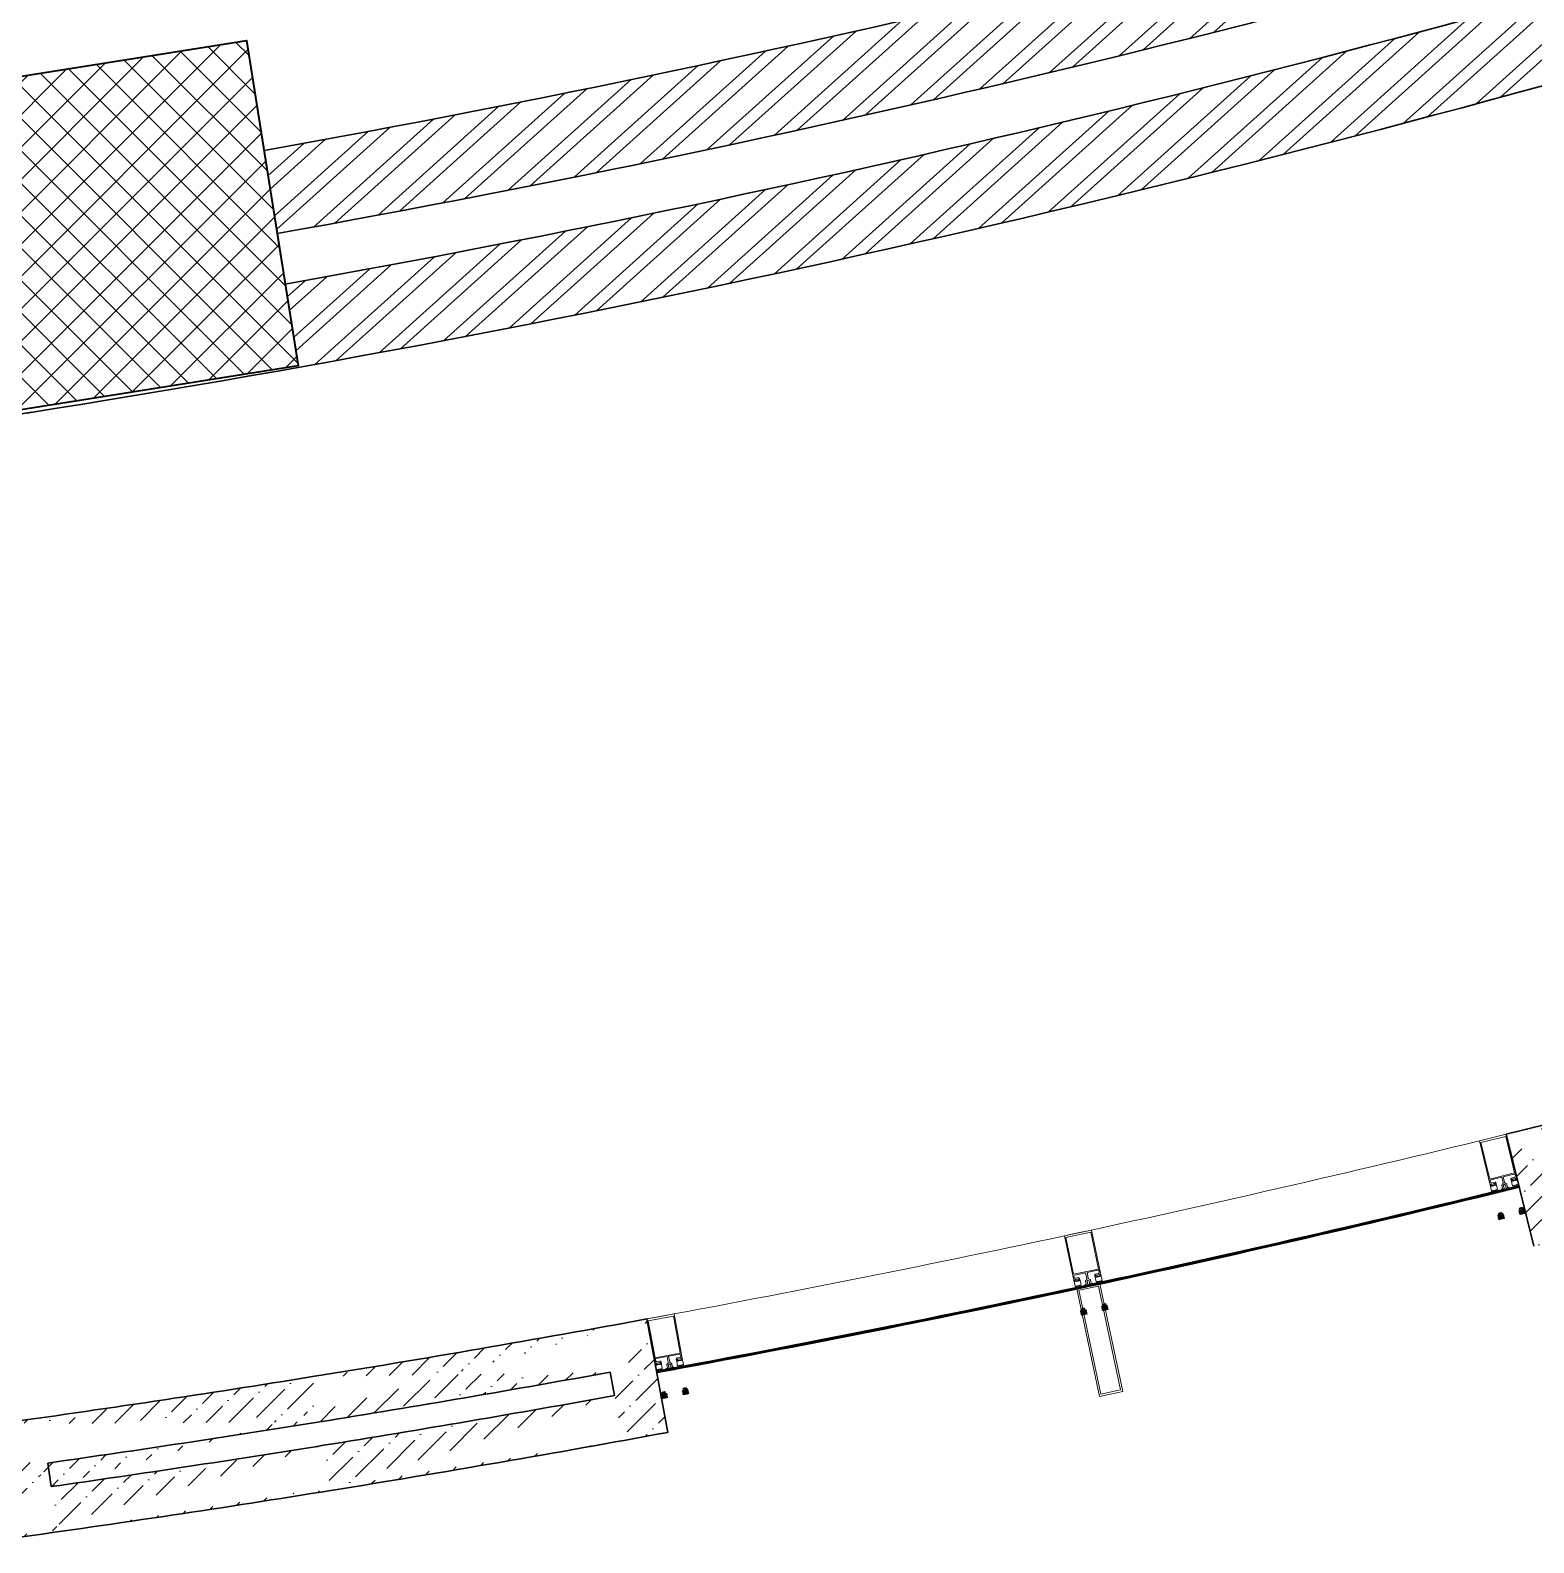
# Model space of a CAD drawing. Header units: millimetres. Extents: x 8275 to 147087, y -297470 to -191881.
# Drawn here: x 118383 to 122490, y -219829 to -215696 of the extents above; entities that cross this region are included whole.
import ezdxf

# ---------------------------------------------------------------- set-up
doc = ezdxf.new("R2010")
doc.units = ezdxf.units.MM
doc.header["$LTSCALE"] = 250
doc.header["$MEASUREMENT"] = 0
for name, color, linetype, lineweight in [('col', 6, 'Continuous', 40), ('hatch', 9, 'Continuous', 0), ('text', 7, 'Continuous', 9), ('wall', 1, 'Continuous', 30), ('win', 4, 'Continuous', 20)]:
    doc.layers.add(name, color=color, linetype=linetype, lineweight=lineweight)
pattern_1 = [(42.00000000000001, (335817.1038640153, -378922.1444288387), (-62.73099434614291, 69.66982738850575), []), (42.00000000000001, (335861.2374711861, -378924.4573731823), (-62.73099434614291, 69.66982738850575), [])]
pattern_2 = [(45, (-2190690.936406204, -138326.6644931042), (23.20194125768359, 85.07378461150648), [109.375, -21.875, 0, -21.875])]

# ---------------------------------------------------------------- blocks, each defined once
blk = doc.blocks.new('A$C157F7572')
at = {"layer": 'hatch'}
h = blk.add_hatch(dxfattribs=at)
h.set_pattern_fill('ANSI37', color=256, scale=500)
h.set_pattern_definition([(45, (0, 0), (-44.19417382415921, 44.19417382415922), []), (135, (0, 0), (-44.19417382415922, -44.19417382415921), [])])
h.paths.add_polyline_path([(-21054.43773075566, 9181.267764691147), (-19572.94509112881, 9416.171061241766), (-19432.00311319949, 8527.275477465242), (-20913.4957528254, 8292.372180914856)])
at = {"layer": 'col', "elevation": -13638.87950651907}
blk.add_lwpolyline([(-21054.43773075566, 9181.267764691147), (-19572.94509112881, 9416.171061241534), (-19432.00311319949, 8527.27547746501), (-20913.4957528254, 8292.372180914856)], close=True, dxfattribs=at)

msp = doc.modelspace()

# ---------------------------------------------------------------- hatches: boundary and pattern name
at = {"layer": 'hatch', "linetype": 'ByBlock', "ltscale": 100}
h = msp.add_hatch(dxfattribs=at)
h.set_pattern_fill('ANSI32', color=256, scale=250, angle=357)
h.set_pattern_definition(pattern_1)
h.paths.add_polyline_path([(127699.6269498407, -213602.4563786733), (127699.6198373062, -213350.619836397, -0.06107793630344092), (119020.8633689054, -216024.827707235), (119056.8887847736, -216252.0334946057, 0.06042041064487439)])
h = msp.add_hatch(dxfattribs=at)
h.set_pattern_fill('ANSI32', color=256, scale=250, angle=357)
h.set_pattern_definition(pattern_1)
h.paths.add_polyline_path([(127813.7101255372, -213956.6250471686), (127699.6369526053, -213956.6285332239), (127699.6312749874, -213755.5986932217, -0.06002453740207925), (119078.8172574646, -216390.3324089554), (119114.8425386554, -216617.5373469402, 0.06020634717786028)])
at = {"layer": 'hatch'}
h = msp.add_hatch(dxfattribs=at)
h.set_pattern_fill('ANSI36', color=256, scale=350, style=0)
h.set_pattern_definition(pattern_2)
edge = h.paths.add_edge_path()
edge.add_line((124069.5492659749, -218446.9326060378), (124082.8117683006, -218510.5656792626))
edge.add_line((124043.9958483607, -218324.3281039411), (124044.0444548943, -218324.5613165747))
edge.add_line((124166.3662455094, -218298.8234788377), (124230.6379007699, -218607.1968796524))
edge.add_line((122565.7772569607, -218804.2779183146), (122581.3083451104, -218867.395466086))
edge.add_line((122414.5763064951, -218712.9517224065), (122489.8419969131, -219018.827638172))
edge.add_arc((112688.4706583626, -179186.5558912919), 40830.44310625535, 283.9993179695836, 284.6818210620473)
edge.add_arc((112688.4706583626, -179186.5558912919), 40705.44310625535, 283.8239100366332, 284.6818210620473)
edge.add_arc((130857.7328108398, -250403.7919206295), 32669.86827477851, 101.9923549100372, 103.8535310478771)
edge.add_arc((130857.7328108398, -250403.7919206295), 32794.86827477851, 101.7731318065465, 103.8535310478771)
edge.add_arc((112688.4706583519, -179186.5558912961), 40895.44310625284, 283.9990391720053, 284.6786269436835)
edge.add_arc((112688.4706583519, -179186.5558912961), 41020.44310625284, 283.8239100366495, 284.6786269436835)
edge.add_arc((130857.7328108407, -250403.7919206332), 32604.86827478235, 101.9927919481924, 103.8495319013087)
edge.add_arc((130857.7328108407, -250403.7919206332), 32479.86827478235, 101.7731318065462, 103.8495319013087)
h = msp.add_hatch(dxfattribs=at)
h.set_pattern_fill('ANSI36', color=256, scale=350, style=0)
h.set_pattern_definition(pattern_2)
edge = h.paths.add_edge_path()
edge.add_line((120001.309557026, -219549.8949488539), (120001.3440807944, -219550.082247905))
edge.add_line((119966.8679719788, -219363.0417604952), (119978.6506196631, -219426.9652205818))
edge.add_line((120067.1729803376, -219217.6419435122), (120124.2732365702, -219527.4234160667))
edge.add_line((118456.9058772686, -219799.3852404759), (118456.9320848777, -219799.5738829579))
edge.add_line((118430.7606549526, -219611.1918183533), (118439.7050732409, -219675.5737794707))
edge.add_line((118289.7753761916, -219504.7711781861), (118333.1212004751, -219816.77460688))
edge.add_arc((112688.4706350539, -179186.5556807122), 40830.44331786402, 278.0847352350259, 279.1392076955901)
edge.add_arc((112688.4706350539, -179186.5556807122), 40705.44331786402, 277.9093273029853, 279.1392076955901)
edge.add_arc((112688.4706583626, -179186.5558912919), 40830.44310625535, 279.1392077102773, 280.2683726615783)
edge.add_arc((112688.4706583626, -179186.5558912919), 40705.44310625535, 279.1392077102773, 280.4437805945282)
edge.add_arc((112688.4706349613, -179186.5556798821), 40895.44331869832, 278.0844564373988, 279.1392076956467)
edge.add_arc((112688.4706349613, -179186.5556798821), 41020.44331869832, 277.9093273029534, 279.1392076956467)
edge.add_arc((112688.4706583519, -179186.5558912961), 40895.44310625284, 279.1392077102931, 280.268651459189)
edge.add_arc((112688.4706583519, -179186.5558912961), 41020.44310625284, 279.1392077102931, 280.443780594544)
at = {"layer": 'win', "extrusion": (0.0006376361768601521, -0.002612126259522029, 0.9999963851017215)}
h = msp.add_hatch(dxfattribs=at)
h.set_pattern_fill('AR-HBONE', color=256, scale=0.4111842104963492, angle=193.7180265397471, style=0)
h.set_pattern_definition([(238.718026548448, (263155.2682358643, -130342.3389735075), (0.5515986613187869, -2.259658708497284), [4.934210526705857, -1.6447368422353]), (328.718026531038, (263154.414205841, -130343.7446021878), (0.5515986613187869, -2.259658708497284), [4.93421052670583, -1.644736842235285])])
h.paths.add_polyline_path([(122396.3591237647, -218932.0099581004), (122396.846672712, -218934.0072330926), (122402.1727393588, -218932.7071025811), (122401.6851904161, -218930.7098275759)], flags=16)
h.paths.add_polyline_path([(122458.8347222024, -218916.7592229588), (122459.3222711386, -218918.7564979423), (122453.9962044881, -218920.056628455), (122453.5086555427, -218918.0593534628)], flags=16)
edge = h.paths.add_edge_path()
edge.add_arc((122409.7282439788, -218943.4298426009), 0.6853070175936381, -166.2819734880734, 13.71802651192661, ccw=False)
edge.add_arc((122408.3967273144, -218943.7548752299), 0.6853070175936381, -166.2819734880734, 13.71802651192661, ccw=False)
edge.add_arc((122407.0652106508, -218944.0799078582), 0.6853070184712208, -166.2819735647796, 13.718026435220281, ccw=False)
edge.add_arc((122405.7336939836, -218944.4049404871), 0.6853070185111109, -166.2819734147023, 13.718026585297707, ccw=False)
edge.add_arc((122404.4021773219, -218944.7299731156), 0.6853070167758907, -166.28197325878853, 13.718026741211474, ccw=False)
edge.add_arc((122403.0706606611, -218945.0550057428), 0.6853070175936381, -166.2819734880734, 13.71802651192661, ccw=False)
edge.add_arc((122401.7391439957, -218945.380038372), 0.6853070175936381, -166.2819734872396, 13.718026512760275, ccw=False)
edge.add_arc((122400.4076273322, -218945.7050710005), 0.685307018531056, -166.2819734147023, 13.718026585297707, ccw=False)
edge.add_arc((122399.0761106724, -218946.030103628), 0.6853070148412199, -166.28197355644204, 13.718026443558017, ccw=False)
edge.add_arc((122397.7445940088, -218946.3551362563), 0.6853070203261112, -166.28197341887108, 13.718026581128925, ccw=False)
edge.add_arc((122396.4130773406, -218946.6801688858), 0.6853070175936381, -166.2819734880734, 13.71802651192661, ccw=False)
edge.add_arc((122395.0815606808, -218947.0052015132), 0.6853070149010551, -166.28197340469706, 13.718026595302888, ccw=False)
edge.add_line((122394.4158023513, -218947.167717827), (122391.5206060527, -218935.3073635979))
edge.add_line((122391.5206060597, -218935.307363606), (122395.2488527206, -218934.3972722456))
edge.add_line((122395.248852716, -218934.3972722467), (122394.7613037663, -218932.3999972453))
edge.add_line((122394.7613037705, -218932.3999972539), (122393.0303321072, -218932.8225396712))
edge.add_line((122393.0303321072, -218932.8225396712), (122393.818937733, -218929.1028868977))
edge.add_line((122393.8189377339, -218929.1028868973), (122402.4945285867, -218926.9851138628))
edge.add_line((122402.4945285843, -218926.9851138614), (122405.0139820759, -218929.8972460144))
edge.add_line((122405.0139820763, -218929.8972460158), (122403.2830104131, -218930.319788433))
edge.add_line((122403.2830104149, -218930.3197884326), (122403.7705593581, -218932.317063426))
edge.add_line((122403.7705593567, -218932.3170634255), (122407.4988060129, -218931.4069720661))
edge.add_line((122407.498806012, -218931.4069720675), (122410.3940185049, -218943.2673926617))
edge.add_arc((122452.2108353639, -218932.9716124333), 0.6853070175936381, 193.718026581963, 373.7180265819629)
edge.add_arc((122453.5423520283, -218932.6465798046), 0.6853070175936381, 193.718026581963, 373.7180265819629)
edge.add_arc((122454.8738686919, -218932.3215471763), 0.6853070184512756, 193.7180266586692, 373.7180266586691)
edge.add_arc((122456.2053853619, -218931.9965145466), 0.685307018531056, 193.7180265085916, 373.7180265085918)
edge.add_arc((122457.5369020218, -218931.6714819189), 0.6853070167758907, 193.7180263526779, 373.7180263526781)
edge.add_arc((122458.8684186844, -218931.3464492909), 0.6853070175936381, 193.718026581963, 373.7180265819629)
edge.add_arc((122460.1999353433, -218931.0214166628), 0.6853070176135833, 193.7180265811292, 373.7180265811292)
edge.add_arc((122461.5314520105, -218930.696384034), 0.6853070185111109, 193.7180265085916, 373.7180265085918)
edge.add_arc((122462.8629686722, -218930.3713514064), 0.6853070148611651, 193.7180266503316, 373.7180266503315)
edge.add_arc((122464.1944853358, -218930.0463187779), 0.6853070203261112, 193.7180265127604, 373.7180265127606)
edge.add_arc((122465.5260020049, -218929.721286148), 0.6853070175936381, 193.718026581963, 373.7180265819629)
edge.add_arc((122466.8575186628, -218929.3962535205), 0.6853070149210002, 193.7180264985865, 373.7180264985867)
edge.add_line((122467.5232769932, -218929.2337372068), (122464.6483377914, -218917.456367431))
edge.add_line((122464.64833779, -218917.4563674301), (122460.9200911337, -218918.3664587895))
edge.add_line((122460.9200911337, -218918.3664587894), (122460.4325421906, -218916.369183796))
edge.add_line((122460.432542191, -218916.3691837957), (122462.1635138543, -218915.9466413784))
edge.add_line((122462.1635138571, -218915.946641389), (122459.7497450869, -218913.008710839))
edge.add_line((122459.7497450925, -218913.0087108376), (122451.0741542449, -218915.1264838903))
edge.add_line((122451.0741542402, -218915.1264838819), (122450.1798638833, -218918.8719350356))
edge.add_line((122450.1798638852, -218918.8719350333), (122451.9108355484, -218918.449392616))
edge.add_line((122451.9108355522, -218918.4493926277), (122452.3983844953, -218920.4466676211))
edge.add_line((122452.3983844921, -218920.4466676208), (122448.6701378358, -218921.3567589802))
edge.add_line((122448.6701378405, -218921.3567589789), (122451.545093245, -218933.1341951274))
at = {"layer": 'win', "extrusion": (0.0005567070808057869, -0.002630562813526041, 0.9999963851017215)}
h = msp.add_hatch(dxfattribs=at)
h.set_pattern_fill('AR-HBONE', color=256, scale=0.4111842104963492, angle=191.9492615294785, style=0)
h.set_pattern_definition([(236.9492615381795, (264682.6396587359, -134990.0243055859), (0.4815895121540602, -2.275607633982517), [4.934210526705828, -1.644736842235286]), (326.9492615207694, (264681.7426496757, -134991.4029041544), (0.4815895121540602, -2.275607633982517), [4.934210526705831, -1.644736842235285])])
h.paths.add_polyline_path([(121256.3998962348, -219192.8392655153), (121256.8255652515, -219194.8506374992), (121262.1892238767, -219193.7155201345), (121261.7635548646, -219191.7041481376)], flags=16)
h.paths.add_polyline_path([(121319.3164544781, -219179.5241605083), (121319.7421234837, -219181.5355324831), (121314.3784648562, -219182.6706498489), (121313.9527958403, -219180.6592778649)], flags=16)
edge = h.paths.add_edge_path()
edge.add_arc((121269.4101618673, -219204.6663583732), 0.6853070175936381, -168.05073849834196, 11.949261501657986, ccw=False)
edge.add_arc((121268.0692472081, -219204.9501377154), 0.6853070175936381, -168.05073849834196, 11.949261501657986, ccw=False)
edge.add_arc((121266.7283325507, -219205.233917057), 0.6853070184712208, -168.05073857504817, 11.949261424951715, ccw=False)
edge.add_arc((121265.3874178883, -219205.517696399), 0.6853070185111109, -168.05073842497086, 11.949261575029084, ccw=False)
edge.add_arc((121264.0465032323, -219205.8014757407), 0.6853070167758907, -168.0507382690571, 11.949261730942908, ccw=False)
edge.add_arc((121262.7055885773, -219206.0852550814), 0.6853070175936381, -168.05073849834196, 11.949261501657986, ccw=False)
edge.add_arc((121261.3646739172, -219206.3690344237), 0.6853070175936381, -168.0507384975083, 11.949261502491709, ccw=False)
edge.add_arc((121260.0237592594, -219206.6528137655), 0.685307018531056, -168.05073842497086, 11.949261575029084, ccw=False)
edge.add_arc((121258.6828446053, -219206.9365931061), 0.6853070148412199, -168.0507385667106, 11.949261433289394, ccw=False)
edge.add_arc((121257.341929947, -219207.2203724477), 0.6853070203261112, -168.05073842913964, 11.949261570860301, ccw=False)
edge.add_arc((121256.0010152841, -219207.5041517903), 0.6853070175936381, -168.05073849834196, 11.949261501657986, ccw=False)
edge.add_arc((121254.6601006296, -219207.7879311311), 0.6853070149010551, -168.05073841496562, 11.949261585034321, ccw=False)
edge.add_line((121253.9896433028, -219207.9298208016), (121251.4619066147, -219195.9857548572))
edge.add_line((121251.4619066212, -219195.9857548655), (121255.2164676665, -219195.1911727081))
edge.add_line((121255.2164676623, -219195.1911727092), (121254.7907986432, -219193.1798007159))
edge.add_line((121254.7907986464, -219193.1798007247), (121253.0476095905, -219193.5487138691))
edge.add_line((121253.0476095914, -219193.5487138692), (121253.9506497937, -219189.8551743768))
edge.add_line((121253.9506497937, -219189.8551743764), (121262.6874739425, -219188.0061900452))
edge.add_line((121262.6874739407, -219188.0061900436), (121265.1158415098, -219190.9946997931))
edge.add_line((121265.1158415103, -219190.9946997944), (121263.3726524543, -219191.3636129389))
edge.add_line((121263.3726524562, -219191.3636129386), (121263.7983214692, -219193.3749849237))
edge.add_line((121263.7983214678, -219193.3749849231), (121267.5528825084, -219192.5804027666))
edge.add_line((121267.5528825079, -219192.580402768), (121270.0806333344, -219204.5245355457))
edge.add_arc((121312.1953141801, -219195.5243733248), 0.6853070175936381, 191.9492615716944, 371.9492615716943)
edge.add_arc((121313.5362288384, -219195.240593983), 0.6853070175936381, 191.9492615716944, 371.9492615716943)
edge.add_arc((121314.8771434971, -219194.9568146414), 0.6853070184512756, 191.9492616484006, 371.9492616484005)
edge.add_arc((121316.218058161, -219194.6730352987), 0.685307018531056, 191.949261498323, 371.9492614983232)
edge.add_arc((121317.558972816, -219194.3892559577), 0.6853070167758907, 191.9492613424093, 371.9492613424095)
edge.add_arc((121318.8998874724, -219194.1054766164), 0.6853070175936381, 191.9492615716944, 371.9492615716943)
edge.add_arc((121320.2408021256, -219193.8216972748), 0.6853070176135833, 191.9492615708606, 371.9492615708606)
edge.add_arc((121321.581716788, -219193.5379179331), 0.6853070185111109, 191.949261498323, 371.9492614983232)
edge.add_arc((121322.9226314435, -219193.254138592), 0.6853070148611651, 191.949261640063, 371.9492616400629)
edge.add_arc((121324.2635461018, -219192.9703592503), 0.6853070203261112, 191.9492615024919, 371.949261502492)
edge.add_arc((121325.6044607652, -219192.6865799074), 0.6853070175936381, 191.9492615716944, 371.9492615716943)
edge.add_arc((121326.9453754174, -219192.4028005666), 0.6853070149210002, 191.9492614883179, 371.9492614883181)
edge.add_line((121327.615832746, -219192.2609108962), (121325.1057821154, -219180.400415119))
edge.add_line((121325.1057821135, -219180.400415118), (121321.351221073, -219181.1949972745))
edge.add_line((121321.3512210725, -219181.1949972743), (121320.9255520594, -219179.1836252892))
edge.add_line((121320.9255520599, -219179.183625289), (121322.6687411158, -219178.8147121446))
edge.add_line((121322.6687411191, -219178.8147121551), (121320.3468042067, -219175.8036783516))
edge.add_line((121320.3468042119, -219175.8036783503), (121311.6099800673, -219177.6526626999))
edge.add_line((121311.6099800626, -219177.6526626914), (121310.6005091951, -219181.3687262208))
edge.add_line((121310.600509197, -219181.3687262185), (121312.3436982529, -219180.999813074))
edge.add_line((121312.3436982562, -219180.9998130858), (121312.7693672693, -219183.0111850709))
edge.add_line((121312.769367266, -219183.0111850706), (121309.0148062254, -219183.8057672271))
edge.add_line((121309.0148062301, -219183.8057672259), (121311.5248710071, -219195.6663298443))
at = {"layer": 'win', "extrusion": (0.0004920840025243946, -0.002643413857908926, 0.9999963851017215)}
h = msp.add_hatch(dxfattribs=at)
h.set_pattern_fill('AR-HBONE', color=256, scale=0.4111842104963524, angle=190.5452140900733, style=0)
h.set_pattern_definition([(235.5452140987742, (265557.2403151059, -138758.0242102064), (0.4256861658581381, -2.28672469927041), [4.934210526705853, -1.644736842235298]), (325.5452140813642, (265556.3097958394, -138759.3804156343), (0.4256861658581381, -2.28672469927041), [4.934210526705856, -1.644736842235298])])
h.paths.add_polyline_path([(120110.8580718685, -219421.2140302274), (120111.234328841, -219423.2352284018), (120116.6241906403, -219422.2318764878), (120116.2479336724, -219420.2106783006)], flags=16)
h.paths.add_polyline_path([(120174.0819974608, -219409.4445546562), (120174.4582544227, -219411.4657528212), (120169.0683926206, -219412.4691047362), (120168.6921356489, -219410.4479065618)], flags=16)
edge = h.paths.add_edge_path()
edge.add_arc((120123.5746344474, -219433.3563600479), 0.6853070175936413, -169.45478593774726, 10.545214062252683, ccw=False)
edge.add_arc((120122.2271689946, -219433.6071980273), 0.6853070175936413, -169.45478593774726, 10.545214062252683, ccw=False)
edge.add_arc((120120.8797035438, -219433.8580360062), 0.685307018471224, -169.45478601445348, 10.545213985546525, ccw=False)
edge.add_arc((120119.5322380878, -219434.1088739854), 0.6853070185111141, -169.45478586437616, 10.545214135624008, ccw=False)
edge.add_arc((120118.1847726383, -219434.3597119645), 0.6853070167758939, -169.4547857084624, 10.545214291537718, ccw=False)
edge.add_arc((120116.8373071897, -219434.6105499425), 0.6853070175936413, -169.45478593774726, 10.545214062252683, ccw=False)
edge.add_arc((120115.4898417361, -219434.861387922), 0.6853070175936413, -169.45478593691348, 10.545214063086519, ccw=False)
edge.add_arc((120114.1423762847, -219435.112225901), 0.6853070185310592, -169.45478586437616, 10.545214135624008, ccw=False)
edge.add_arc((120112.7949108371, -219435.3630638791), 0.6853070148412231, -169.4547860061159, 10.54521399388409, ccw=False)
edge.add_arc((120111.4474453853, -219435.613901858), 0.6853070203261145, -169.45478586854495, 10.545214131455111, ccw=False)
edge.add_arc((120110.0999799288, -219435.8647398377), 0.6853070175936413, -169.45478593774726, 10.545214062252683, ccw=False)
edge.add_arc((120108.7525144808, -219436.1155778158), 0.6853070149010583, -169.45478585437093, 10.545214145629075, ccw=False)
edge.add_line((120108.0787817572, -219436.240996805), (120105.8444670301, -219424.2385803088))
edge.add_line((120105.8444670366, -219424.2385803172), (120109.6173703039, -219423.5362339756))
edge.add_line((120109.6173702997, -219423.5362339766), (120109.2411133248, -219421.5150357928))
edge.add_line((120109.2411133281, -219421.5150358016), (120107.4894082403, -219421.8411251745))
edge.add_line((120107.4894082408, -219421.8411251745), (120108.4826793681, -219418.1708216372))
edge.add_line((120108.4826793686, -219418.1708216368), (120117.2621856752, -219416.5364690807))
edge.add_line((120117.2621856729, -219416.5364690791), (120119.616597301, -219419.5835833628))
edge.add_line((120119.6165973019, -219419.5835833643), (120117.8648922142, -219419.9096727372))
edge.add_line((120117.8648922161, -219419.9096727369), (120118.2411491849, -219421.9308709123))
edge.add_line((120118.241149184, -219421.9308709117), (120122.0140524466, -219421.2285245708))
edge.add_line((120122.0140524457, -219421.2285245721), (120124.2483796693, -219433.231008228))
edge.add_arc((120166.5709452188, -219425.2654757274), 0.6853070175936413, 190.5452141322891, 370.5452141322891)
edge.add_arc((120167.9184106711, -219425.0146377484), 0.6853070175936413, 190.5452141322891, 370.5452141322891)
edge.add_arc((120169.2658761229, -219424.7637997695), 0.6853070184512788, 190.5452142089954, 370.5452142089953)
edge.add_arc((120170.6133415808, -219424.5129617896), 0.6853070185310592, 190.5452140589178, 370.5452140589181)
edge.add_arc((120171.9608070293, -219424.2621238113), 0.6853070167758939, 190.5452139030041, 370.5452139030044)
edge.add_arc((120173.3082724792, -219424.0112858326), 0.6853070175936413, 190.5452141322891, 370.5452141322891)
edge.add_arc((120174.6557379259, -219423.7604478537), 0.6853070176135865, 190.5452141314554, 370.5452141314553)
edge.add_arc((120176.0032033819, -219423.5096098748), 0.6853070185111141, 190.5452140589178, 370.5452140589181)
edge.add_arc((120177.3506688309, -219423.2587718964), 0.6853070148611683, 190.5452142006577, 370.5452142006577)
edge.add_arc((120178.6981342827, -219423.0079339175), 0.6853070203261145, 190.5452140630866, 370.5452140630869)
edge.add_arc((120180.0455997397, -219422.7570959373), 0.6853070175936413, 190.5452141322891, 370.5452141322891)
edge.add_arc((120181.3930651854, -219422.5062579591), 0.6853070149210034, 190.5452140489126, 370.545214048913)
edge.add_line((120182.0667979104, -219422.3808389701), (120179.848116228, -219410.4624009079))
edge.add_line((120179.8481162266, -219410.4624009068), (120176.075212964, -219411.1647472478))
edge.add_line((120176.0752129635, -219411.1647472476), (120175.6989559947, -219409.1435490721))
edge.add_line((120175.6989559947, -219409.143549072), (120177.4506610824, -219408.8174596991))
edge.add_line((120177.4506610852, -219408.8174597097), (120175.2032000615, -219405.7504359834))
edge.add_line((120175.2032000671, -219405.7504359822), (120166.4236937642, -219407.3847885568))
edge.add_line((120166.42369376, -219407.3847885481), (120165.3234720199, -219411.0750015108))
edge.add_line((120165.3234720218, -219411.0750015086), (120167.0751771095, -219410.7489121357))
edge.add_line((120167.0751771123, -219410.7489121476), (120167.4514340811, -219412.770110323))
edge.add_line((120167.4514340778, -219412.7701103226), (120163.6785308152, -219413.4724566636))
edge.add_line((120163.6785308199, -219413.4724566624), (120165.8972250066, -219425.3909618923))

# ---------------------------------------------------------------- linework, layer by layer
at = {"layer": 'wall'}
for p, q in [((122414.5763064951, -218712.9517224065, -27227.86530261567), (122489.8419969131, -219018.8276381719, -27227.86530261567)), ((120067.1729803376, -219217.6419435122, -27227.86530261567), (120124.2732365702, -219527.4234160667, -27227.86530261567)), ((119966.8679719788, -219363.0417604952, -27227.86530261567), (119978.6506196631, -219426.9652205818, -27227.86530261567)), ((120001.309557026, -219549.8949488539, -27227.86530261567), (120001.3440807944, -219550.082247905, -27227.86530261567)), ((118430.7606549526, -219611.1918183533, -27227.86530261567), (118439.7050732409, -219675.5737794707, -27227.86530261567)), ((118456.9058772686, -219799.3852404759, -27227.86530261567), (118456.9320848777, -219799.573882958, -27227.86530261567))]:
    msp.add_line(p, q, dxfattribs=at)
for centre, radius, start, end in [((112455.1920002091, -179296.9559816828, -70506.24605607208), 37310.11393724672, 280.135945220874, 294.1161037291546), ((112455.1920002091, -179296.9559816828, -70506.24605607208), 37540.11393724672, 280.1290442738716, 293.9590661942082), ((112455.1920002091, -179296.9559816828, -70506.24605607208), 37680.11393724672, 280.1248849352922, 293.8645091338823), ((112455.1920002091, -179296.9559816828, -70506.24605607208), 37910.11393724672, 278.9812604407365, 293.8992634085639), ((112455.1920002091, -179296.9559816828, -70506.24605607208), 37910.11393724672, 261.0187908002775, 279.0022114623797), ((112688.4706583626, -179186.5558912919, -30639.4644521882), 40705.44310625535, 283.823910048591, 284.6818210640428), ((112688.4706583626, -179186.5558912919, -30639.4644521882), 40705.44310625535, 279.139207719388, 280.4437805987629), ((112688.4706350539, -179186.5556807122, -30639.4644521882), 40705.44331786402, 277.9093273069225, 279.1392076923614), ((112688.4706583626, -179186.5558912919, -30639.4644521882), 40830.44310625535, 279.139207719388, 280.2683726584651), ((112688.4706583519, -179186.5558912961, -30639.4644521882), 40895.44310625284, 279.139207719388, 280.2686514519984), ((112688.4706350539, -179186.5556807122, -30639.4644521882), 40830.44331786402, 278.0847352305544, 279.1392076923614), ((112688.4706349613, -179186.5556798821, -30639.4644521882), 40895.44331869832, 278.0844564239433, 279.1392076923614), ((112688.4706583519, -179186.5558912961, -30639.4644521882), 41020.44310625284, 279.139207719388, 280.4437805987629), ((112688.4706349613, -179186.5556798821, -30639.4644521882), 41020.44331869832, 277.9093273069225, 279.1392076923614)]:
    msp.add_arc(centre, radius, start, end, dxfattribs=at)
at = {"layer": 'win', "extrusion": (0.0006376361768602842, -0.002612126259521981, 0.9999963851017215)}
for p, q in [((122400.927702788, -218862.2184519092, -27227.86530261567), (122402.5842500676, -218863.2249325157, -27227.86530261567)), ((122402.5842500676, -218863.2249325157, -27227.86530261567), (122403.8843714444, -218868.5509809893, -27227.86530261567)), ((122422.2319737247, -218857.0179475987, -27227.86530261567), (122421.2254871347, -218858.674491233, -27227.86530261567)), ((122421.2254871347, -218858.674491233, -27227.86530261567), (122422.5256085119, -218864.0005397187, -27227.86530261567)), ((122403.8843714444, -218868.5509809893, -27227.86530261567), (122402.8778848543, -218870.2075246346, -27227.86530261567)), ((122422.5256085119, -218864.0005397187, -27227.86530261567), (122424.1821557984, -218865.0070203232, -27227.86530261567))]:
    msp.add_line(p, q, dxfattribs=at)
at = {"layer": 'win', "extrusion": (0.0005567070808059222, -0.002630562813526004, 0.9999963851017215)}
for p, q in [((121263.2224738311, -219123.578971434, -27227.86530261567), (121264.8471660318, -219124.6361030979, -27227.86530261567)), ((121264.8471660318, -219124.6361030979, -27227.86530261567), (121265.9822753661, -219129.9997431619, -27227.86530261567)), ((121265.9822753661, -219129.9997431619, -27227.86530261567), (121264.9251378339, -219131.624431545, -27227.86530261567)), ((121284.6771116734, -219119.0385176791, -27227.86530261567), (121283.6199741412, -219120.6632060513, -27227.86530261567)), ((121283.6199741412, -219120.6632060513, -27227.86530261567), (121284.755083476, -219126.0268461274, -27227.86530261567)), ((121284.755083476, -219126.0268461274, -27227.86530261567), (121286.3797756832, -219127.0839777896, -27227.86530261567))]:
    msp.add_line(p, q, dxfattribs=at)
at = {"layer": 'win', "extrusion": (0.0004920840025245291, -0.002643413857908885, 0.9999963851017215)}
for p, q in [((120119.394358034, -219352.1284124752, -27227.86530261567), (120120.9926598452, -219353.2250361216, -27227.86530261567)), ((120121.9960046273, -219358.6148790864, -27227.86530261567), (120120.899375208, -219360.2131769375, -27227.86530261567)), ((120120.9926598452, -219353.2250361216, -27227.86530261567), (120121.9960046273, -219358.6148790864, -27227.86530261567)), ((120140.9538078585, -219348.115018836, -27227.86530261567), (120139.8571784396, -219349.7133166761, -27227.86530261567)), ((120139.8571784396, -219349.7133166761, -27227.86530261567), (120140.8605232218, -219355.1031596531, -27227.86530261567)), ((120140.8605232218, -219355.1031596531, -27227.86530261567), (120142.4588250394, -219356.1997832979, -27227.86530261567))]:
    msp.add_line(p, q, dxfattribs=at)
at = {"layer": 'win', "extrusion": (0.0006376361768602842, -0.002612126259521981, 0.9999963851017215), "elevation": -30131.43047542701}
msp.add_lwpolyline([(122432.9577271725, -218934.7861135758), (122433.6203468825, -218935.1887071862), (122433.21775327, -218935.8513269017), (122433.867818528, -218938.5143602318), (122434.530438247, -218938.9169538407), (122434.1278446329, -218939.5795735594), (122434.777909887, -218942.2426068904), (122435.4474560264, -218942.6494088492, 0.9606708062894292), (122438.869969668, -218941.6669639989), (122435.8806262907, -218929.4209303127, 0.1989123673796638), (122434.7649413299, -218927.8975460235), (122430.7137102086, -218925.4361043537, -0.1989123673796519), (122429.598025255, -218923.9127200551), (122425.8563227988, -218908.5845999484), (122455.4159927139, -218901.3688756013, -0.414213562373095), (122458.3977814319, -218903.1805468614), (122459.3403760576, -218907.0419451959, -0.414213562373095), (122457.5287047983, -218910.0237339121), (122449.0069981609, -218912.1039427397, 0.414213562373095), (122447.1953268837, -218915.0857314609), (122448.7229802509, -218921.3438597677), (122452.451226912, -218920.4337684189), (122451.9636779511, -218918.436493419), (122450.2327062876, -218918.8590358479), (122449.4201247216, -218915.5302441857), (122461.4037746941, -218912.6049505287), (122462.2163562634, -218915.9337421801), (122460.4853845961, -218916.3562846101), (122460.9729335437, -218918.3535595893), (122464.7011801964, -218917.4434682309), (122434.1785052913, -218792.4052570242), (122360.9450888405, -218810.2820515773), (122391.4677637471, -218935.3202627948), (122395.1960104012, -218934.4101714354), (122394.7084614511, -218932.4128964332), (122392.9774897952, -218932.8354388609), (122392.1649082304, -218929.5066471963), (122404.1485581885, -218926.5813535445), (122404.96113976, -218929.9101452054), (122403.230168097, -218930.3326876237), (122403.7177170414, -218932.3299626168), (122407.4459637011, -218931.4198712443), (122405.9183103363, -218925.1617429359, 0.414213562373095), (122402.9365216195, -218923.3500716696), (122394.414814979, -218925.4302804991, -0.414213562373095), (122391.4330262496, -218923.6186092362), (122390.4904316328, -218919.7572109124, -0.414213562373095), (122392.3021028946, -218916.7754221806), (122421.8617728141, -218909.5596978333), (122425.6034752643, -218924.8878179399, -0.1989123673796519), (122425.3151882952, -218926.7539217087), (122422.8537466343, -218930.8051528266, 0.1989123673796638), (122422.565459659, -218932.6712566025), (122425.5548030334, -218944.9172902827, 0.9606708062894292), (122429.0450412846, -218944.2122835393), (122429.4518432388, -218943.5427373917), (122428.8017779879, -218940.8797040709), (122428.1391582687, -218940.4771104556), (122428.541751869, -218939.8144907351), (122427.8916866232, -218937.1514574143), (122427.2290669104, -218936.7488637992), (122427.6316605274, -218936.0862440762), (122426.9815952746, -218933.4232107585), (122426.3189755482, -218933.0206171415), (122428.7345372214, -218929.0448988461), (122432.7102555291, -218931.4604605281), (122432.3076619211, -218932.1230802451)], format="xyb", close=True, dxfattribs=at)
at = {"layer": 'win', "extrusion": (0.0006376361768602842, -0.002612126259521981, 0.9999963851017215)}
for points, elevation in [([(122364.9082526771, -218814.9580529778), (122389.2553076429, -218914.6974475859), (122457.1626574534, -218898.1207835455), (122432.8156024781, -218798.3813889283)], -30131.43047542714), ([(122396.3591238091, -218932.0099580966), (122396.8466727627, -218934.0072330869), (122402.1727394071, -218932.7071025752), (122401.6851904593, -218930.7098275728)], -30131.43047542707), ([(122458.8347222464, -218916.7592229568), (122459.3222711912, -218918.7564979371), (122453.9962045386, -218920.0566284493), (122453.5086555874, -218918.0593534602)], -30131.43047542701)]:
    msp.add_lwpolyline(points, close=True, dxfattribs=dict(at, elevation=elevation))
for points, elevation in [([(122410.3940023562, -218943.2673262836, -0.9999999999999999), (122409.0624856879, -218943.5923589127, -0.9999999999999999), (122407.7309690277, -218943.9173915408, -0.9999999999999999), (122406.3994523597, -218944.2424241695, -0.9999999999999999), (122405.0679357016, -218944.5674567976, -0.9999999999999999), (122403.7364190384, -218944.8924894329, -0.9999999999999999), (122402.404902371, -218945.2175220565, -0.9999999999999999), (122401.0733857081, -218945.5425546834, -0.9999999999999999), (122399.7418690466, -218945.8675873107, -0.9999999999999999), (122398.4103523906, -218946.1926199377, -0.9999999999999999), (122397.0788357172, -218946.5176525676, -0.9999999999999999), (122395.7473190589, -218946.8426851963, -0.9999999999999999), (122394.4158023989, -218947.1677178237), (122391.520606106, -218935.3073636012), (122395.1960103997, -218934.4101714312), (122394.7084614562, -218932.4128964368), (122393.0303321567, -218932.8225396656), (122393.8189377854, -218929.1028868907), (122402.4945286348, -218926.9851138559), (122405.013982124, -218929.8972460104), (122403.230168103, -218930.3326876207), (122403.7177170409, -218932.3299626163), (122407.4988060578, -218931.4069720633), (122410.3940185517, -218943.2673926656)], -30132.77475398142), ([(122451.5450770757, -218933.1341287417, 0.9999999999999999), (122452.8765937419, -218932.8090961136, 0.9999999999999999), (122454.2081104081, -218932.4840634854, 0.9999999999999999), (122455.5396270721, -218932.1590308565, 0.9999999999999999), (122456.8711437457, -218931.8339982263, 0.9999999999999999), (122458.202660401, -218931.5089655999, 0.9999999999999999), (122459.5341770568, -218931.183932972, 0.9999999999999999), (122460.8656937271, -218930.858900343, 0.9999999999999999), (122462.1972103862, -218930.5338677167, 0.9999999999999999), (122463.528727054, -218930.2088350874, 0.9999999999999999), (122464.8602437135, -218929.8838024587, 0.9999999999999999), (122466.1917603807, -218929.5587698284, 0.9999999999999999), (122467.5232770361, -218929.2337372022), (122464.6483378375, -218917.4563674249), (122460.9200911839, -218918.3664587834), (122460.4325422353, -218916.369183791), (122462.1635139026, -218915.9466413845), (122459.7497451434, -218913.0087108325), (122451.0741542844, -218915.1264838771), (122450.1798639309, -218918.8719350277), (122451.9108355983, -218918.4493926227), (122452.3983845436, -218920.4466676157), (122448.6701378895, -218921.3567589733), (122451.5450932853, -218933.1341951144)], -30132.77475398136)]:
    msp.add_lwpolyline(points, format="xyb", dxfattribs=dict(at, elevation=elevation))
at = {"layer": 'win', "extrusion": (0.0005567070808059222, -0.002630562813526004, 0.9999963851017215), "elevation": -29995.80846133978}
msp.add_lwpolyline([(121292.8953732541, -219196.7437459854), (121293.5452508494, -219197.1666001084), (121293.1223967237, -219197.816477707), (121293.6899554079, -219200.4983070261), (121294.3398330084, -219200.9211611477), (121293.9169788822, -219201.5710387492), (121294.4845375648, -219204.2528680693), (121295.1412083902, -219204.6801423252, 0.9606708062894292), (121298.5924153395, -219203.8038044363), (121295.9824807659, -219191.4713368659, 0.1989123673796638), (121294.9143479675, -219189.9142418284), (121290.9410216526, -219187.3289281746, -0.1989123673796519), (121289.8728888663, -219185.7718331279), (121286.606084962, -219170.3355254243), (121316.374390355, -219164.0356240429, -0.414213562373095), (121319.2988395476, -219165.938467609), (121320.1217996386, -219169.8271201276, -0.414213562373095), (121318.2189560756, -219172.7515693181), (121309.6371022735, -219174.5677571105, 0.414213562373095), (121307.7342586879, -219177.4922063051), (121309.0680216087, -219183.794505186), (121312.8225826559, -219182.9999230403), (121312.3969136239, -219180.9885510486), (121310.653724565, -219181.3574642045), (121309.9442762164, -219178.005177556), (121322.0125081407, -219175.4511634801), (121322.7219564937, -219178.8034501181), (121320.9787674316, -219179.1723632747), (121321.4044364505, -219181.1837352458), (121325.1589974866, -219180.3891530902), (121298.5102787284, -219054.468409233), (121224.759972581, -219070.0762730148), (121251.408691341, -219195.997016883), (121255.1632523805, -219195.2024347262), (121254.7375833604, -219193.1910627325), (121252.9943943106, -219193.5599758874), (121252.2849459644, -219190.207689237), (121264.3531778727, -219187.6536751653), (121265.0626262267, -219191.0059618128), (121263.3194371698, -219191.3748749582), (121263.7451061848, -219193.3862469427), (121267.49966723, -219192.5916647736), (121266.165904313, -219186.289365891, 0.414213562373095), (121263.2414551223, -219184.3865223187), (121254.6596013177, -219186.2027101128, -0.414213562373095), (121251.7351521113, -219184.2998665435), (121250.9121920303, -219180.4112140361, -0.414213562373095), (121252.8150355954, -219177.4867648302), (121282.5833409936, -219171.186863449), (121285.8501448923, -219186.6231711525, -0.1989123673796519), (121285.5043963654, -219188.4794875607), (121282.9190827188, -219192.4528138726, 0.1989123673796638), (121282.5733341887, -219194.3091302881), (121285.1832687623, -219206.6415978523, 0.9606708062894292), (121288.6936046813, -219206.0446562598), (121289.1208789371, -219205.3879854238), (121288.5533202604, -219202.7061561139), (121287.9034426565, -219202.2833019863), (121288.3262967728, -219201.6334243821), (121287.7587380966, -219198.9515950726), (121287.1088605037, -219198.5287409453), (121287.5317146312, -219197.8788633388), (121286.9641559537, -219195.1970340325), (121286.3142783434, -219194.7741799026), (121288.8514030899, -219190.8749143085), (121292.7506686951, -219193.4120390657), (121292.3278145768, -219194.061916666)], format="xyb", close=True, dxfattribs=at)
at = {"layer": 'win', "extrusion": (0.0005567070808059222, -0.002630562813526004, 0.9999963851017215)}
for points, elevation in [([(121228.5769192612, -219074.8723729664), (121249.8338305292, -219175.3157383303), (121318.2204780574, -219160.8429919142), (121296.96356678, -219060.399626541)], -29995.80846133991), ([(121319.3164545214, -219179.5241605062), (121319.7421235369, -219181.5355324781), (121314.378464907, -219182.6706498433), (121313.9527958848, -219180.6592778623)], -29995.80846133978), ([(121256.3998962805, -219192.8392655113), (121256.8255653036, -219194.8506374936), (121262.1892239235, -219193.7155201285), (121261.7635549079, -219191.7041481345)], -29995.80846133984)]:
    msp.add_lwpolyline(points, close=True, dxfattribs=dict(at, elevation=elevation))
for points, elevation in [([(121270.08061924, -219204.5244686992, -0.9999999999999999), (121268.7397045792, -219204.8082480417, -0.9999999999999999), (121267.3987899243, -219205.0920273829, -0.9999999999999999), (121266.0578752633, -219205.3758067247, -0.9999999999999999), (121264.7169606085, -219205.6595860662, -0.9999999999999999), (121263.3760459497, -219205.9433654147, -0.9999999999999999), (121262.0351312905, -219206.2271447514, -0.9999999999999999), (121260.6942166316, -219206.5109240918, -0.9999999999999999), (121259.3533019762, -219206.7947034324, -0.9999999999999999), (121258.012387325, -219207.0784827729, -0.9999999999999999), (121256.6714726595, -219207.3622621155, -0.9999999999999999), (121255.3305580057, -219207.6460414576, -0.9999999999999999), (121253.9896433499, -219207.9298207982), (121251.4619066675, -219195.9857548607), (121255.163252379, -219195.2024347222), (121254.7375833655, -219193.1910627362), (121253.0476096388, -219193.5487138636), (121253.9506498454, -219189.8551743699), (121262.6874739914, -219188.0061900381), (121265.1158415576, -219190.9946997897), (121263.3194371758, -219191.3748749556), (121263.7451061828, -219193.3862469423), (121267.5528825528, -219192.5804027638), (121270.0806333799, -219204.5245355494)], -29997.15273989418), ([(121311.5248568976, -219195.6662629898, 0.9999999999999999), (121312.8657715538, -219195.3824836483, 0.9999999999999999), (121314.2066862156, -219195.0987043071, 0.9999999999999999), (121315.5476008757, -219194.8149249651, 0.9999999999999999), (121316.8885155431, -219194.5311456218, 0.9999999999999999), (121318.2294301912, -219194.247366282, 0.9999999999999999), (121319.5703448398, -219193.9635869405, 0.9999999999999999), (121320.9112595084, -219193.6798075988, 0.9999999999999999), (121322.2521741618, -219193.3960282594, 0.9999999999999999), (121323.5930888214, -219193.1122489167, 0.9999999999999999), (121324.9340034786, -219192.8284695747, 0.9999999999999999), (121326.2749181397, -219192.544690231, 0.9999999999999999), (121327.6158327879, -219192.2609108912), (121325.1057821599, -219180.400415113), (121321.3512211229, -219181.1949972684), (121320.9255521058, -219179.1836252845), (121322.6687411637, -219178.814712151), (121320.3468042624, -219175.8036783456), (121311.6099801048, -219177.6526626864), (121310.600509242, -219181.3687262132), (121312.3436983016, -219180.999813081), (121312.7693673147, -219183.0111850656), (121309.0148062787, -219183.8057672206), (121311.5248710507, -219195.6663298312)], -29997.15273989415)]:
    msp.add_lwpolyline(points, format="xyb", dxfattribs=dict(at, elevation=elevation))
at = {"layer": 'win', "extrusion": (-8.84258136635825e-06, 4.178313280468481e-05, 0.9999999990879894)}
for points, elevation in [([(121366.6688164929, -219414.2916431732), (121304.5554090807, -219120.7921974846), (121240.9638625139, -219134.2501024237), (121303.077269928, -219427.7495481126)], -30651.43736315473), ([(121360.7419356088, -219410.4352092016), (121300.6989751106, -219126.7190783694), (121246.8907433996, -219138.106536395), (121306.9337038989, -219421.8226672274)], -30651.43736315474)]:
    msp.add_lwpolyline(points, close=True, dxfattribs=dict(at, elevation=elevation))
at = {"layer": 'win', "extrusion": (0.0004920840025245291, -0.002643413857908885, 0.9999963851017215), "elevation": -30000.78760597743}
msp.add_lwpolyline([(120147.2469208385, -219426.0115797294), (120147.8862422028, -219426.4502307148), (120147.4475912172, -219427.0895520859), (120147.9492671763, -219429.7844829921), (120148.5885885496, -219430.223133976), (120148.1499375601, -219430.8624553497), (120148.6516135152, -219433.5573862572), (120149.2976177693, -219434.0006225015, 0.9606708062894292), (120152.7692612657, -219433.2091119504), (120150.4622902545, -219420.8163963631, 0.1989123673796638), (120149.4326313388, -219419.2335965834), (120145.5238453893, -219416.551701528, -0.1989123673796519), (120144.4941864818, -219414.9689017393), (120141.6065961295, -219399.4571827749), (120171.5203291406, -219393.8885796455, -0.414213562373095), (120174.3972753081, -219395.862509093), (120175.1247054468, -219399.7701589127, -0.414213562373095), (120173.1507760031, -219402.6471050787), (120164.5269971209, -219404.2524681501, 0.414213562373095), (120162.5530676564, -219407.1294143196), (120163.7320061727, -219413.4625019311), (120167.5049094402, -219412.7601556009), (120167.1286524533, -219410.7389574179), (120165.3769473634, -219411.0650468024), (120164.749852419, -219407.6963831701), (120176.8770414861, -219405.438841359), (120177.5041364334, -219408.8075049804), (120175.7524313384, -219409.1335943656), (120176.1286883134, -219411.1547925273), (120179.9015915728, -219410.4524461874), (120156.3462843585, -219283.9165404247), (120082.2356845656, -219297.712629258), (120105.790991783, -219424.2485350315), (120109.5638950445, -219423.5461886902), (120109.187638067, -219421.5249905057), (120107.4359329856, -219421.851079889), (120106.8088380458, -219418.4824162549), (120118.9360270942, -219416.2248744477), (120119.5631220434, -219419.5935380789), (120117.8114169542, -219419.9196274527), (120118.1876739243, -219421.9408256282), (120121.9605771923, -219421.2384792745), (120120.7816386806, -219414.9053916619, 0.414213562373095), (120117.9046925142, -219412.9314622084), (120109.2809136309, -219414.5368252815, -0.414213562373095), (120106.4039674504, -219412.5628958308), (120105.676537319, -219408.6552460222, -0.414213562373095), (120107.6504667688, -219405.7782998407), (120137.5641997809, -219400.2096967116), (120140.4517901271, -219415.7214156758, -0.1989123673796519), (120140.060660461, -219417.5687029398), (120137.3787654127, -219421.4774888873, 0.1989123673796638), (120136.9876357412, -219423.3247761581), (120139.2946067518, -219435.7174917394, 0.9606708062894292), (120142.8185154734, -219435.206742424), (120143.2617517152, -219434.5607381607), (120142.7600757634, -219431.8658072639), (120142.1207543888, -219431.4271562737), (120142.5594053666, -219430.7878348971), (120142.0577294178, -219428.092904001), (120141.4184080474, -219427.6542530109), (120141.8570590406, -219427.0149316324), (120141.3553830864, -219424.3200007391), (120140.7160617064, -219423.8813497463), (120143.3479676285, -219420.0454215182), (120147.1838958684, -219422.6773274503), (120146.7452448844, -219423.316648823)], format="xyb", close=True, dxfattribs=at)
at = {"layer": 'win', "extrusion": (0.0004920840025245291, -0.002643413857908885, 0.9999963851017215)}
for points, elevation in [([(120085.9339673813, -219302.6008151094), (120104.7233529968, -219403.5348773008), (120173.4440909948, -219390.7421403827), (120154.6547053705, -219289.8080781818)], -30000.78760597756), ([(120110.8580719123, -219421.2140302257), (120111.2343288921, -219423.2352283988), (120116.6241906874, -219422.2318764842), (120116.247933714, -219420.2106782995)], -30000.78760597749), ([(120174.0819975018, -219409.444554656), (120174.4582544748, -219411.4657528188), (120169.0683926711, -219412.469104733), (120168.6921356924, -219410.4479065612)], -30000.78760597742)]:
    msp.add_lwpolyline(points, close=True, dxfattribs=dict(at, elevation=elevation))
for points, elevation in [([(120124.2483672182, -219433.2309410574, -0.9999999999999999), (120122.9009017618, -219433.4817790369, -0.9999999999999999), (120121.5534363131, -219433.7326170157, -0.9999999999999999), (120120.2059708586, -219433.9834549946, -0.9999999999999999), (120118.8585054112, -219434.2342929735, -0.9999999999999999), (120117.5110399595, -219434.4851309592, -0.9999999999999999), (120116.1635745059, -219434.7359689333, -0.9999999999999999), (120114.8161090533, -219434.9868069108, -0.9999999999999999), (120113.4686436043, -219435.2376448886, -0.9999999999999999), (120112.1211781618, -219435.4884828668, -0.9999999999999999), (120110.7737126998, -219435.7393208464, -0.9999999999999999), (120109.4262472524, -219435.9901588258, -0.9999999999999999), (120108.0787818043, -219436.2409968038), (120105.844467083, -219424.2385803145), (120109.5638950438, -219423.546188686), (120109.1876380713, -219421.5249905095), (120107.4894082862, -219421.841125171), (120108.4826794197, -219418.1708216326), (120117.2621857238, -219416.536469076), (120119.6165973475, -219419.5835833615), (120117.8114169591, -219419.9196274501), (120118.1876739235, -219421.9408256274), (120122.0140524906, -219421.2285245701), (120124.2483797155, -219433.2310082341)], -30002.13188453184), ([(120165.8972125382, -219425.3908947133, 0.9999999999999999), (120167.2446779892, -219425.1400567346, 0.9999999999999999), (120168.5921434418, -219424.8892187561, 0.9999999999999999), (120169.9396088973, -219424.6383807769, 0.9999999999999999), (120171.2870743568, -219424.3875427964, 0.9999999999999999), (120172.6345397994, -219424.1367048191, 0.9999999999999999), (120173.9820052438, -219423.8858668403, 0.9999999999999999), (120175.3294707027, -219423.6350288616, 0.9999999999999999), (120176.6769361495, -219423.3841908843, 0.9999999999999999), (120178.0244016054, -219423.1333529046, 0.9999999999999999), (120179.371867055, -219422.8825149253, 0.9999999999999999), (120180.7193325084, -219422.6316769446, 0.9999999999999999), (120182.0667979506, -219422.3808389673), (120179.8481162715, -219410.462400904), (120176.0752130116, -219411.164747244), (120175.6989560381, -219409.1435490695), (120177.4506611283, -219408.8174597076), (120175.2032001172, -219405.7504359796), (120166.4236938012, -219407.3847885453), (120165.3234720654, -219411.0750015055), (120167.0751771551, -219410.7489121449), (120167.4514341291, -219412.7701103199), (120163.6785308691, -219413.4724566595), (120165.8972250491, -219425.3909618813)], -30002.1318845318)]:
    msp.add_lwpolyline(points, format="xyb", dxfattribs=dict(at, elevation=elevation))
at = {"layer": 'win'}
for radius in [40705.44310625535, 40849.44310625535, 40850.44310625535, 40851.44310625535, 40852.44310625535, 40853.44310625535, 40854.44310625535, 40855.44310625535]:
    msp.add_arc((112688.4706583626, -179186.5558912919, -30639.4644521882), radius, 280.4437805987629, 283.8239100211134, dxfattribs=at)
at = {"layer": 'win', "extrusion": (0.0006376361768602842, -0.002612126259521981, 0.9999963851017215)}
for centre, radius, start, end in [((122451.1619464815, -219020.9201957691, -30132.77475398148), 79.43733587598572, 101.2838386996614, 106.1522141642065), ((122446.9099954957, -219003.5018100414, -30132.7747539814), 61.98307333192854, 100.7297832325864, 106.7062698530179), ((122440.1598554119, -218975.8494354127, -30132.77475398112), 34.0854521669411, 99.10519061363952, 108.3308624652103), ((122443.2563208803, -218970.0219702695, -30132.77475398138), 27.34609378610929, 92.74719690947875, 99.74779717116144), ((122443.0944129502, -218963.9125031504, -30132.7747539813), 21.72982308732188, 93.34474856030145, 101.2760106762417), ((122442.0450463748, -218956.979433832, -30132.77475398126), 15.63818546316107, 91.58083905867561, 101.7144105808277), ((122441.3690413765, -218951.259780017, -30132.77475398136), 9.462229877207651, 87.84289308620072, 104.9968335324581), ((122446.1631770487, -219000.4424211491, -30132.77475398147), 56.02831096297897, 92.43222879124897, 115.003824271239), ((122431.406319075, -218967.8725465202, -30132.77475398128), 23.68932309987656, 104.3006904302001, 110.9498878726602), ((122428.3804496042, -218956.8836889813, -30132.77475398142), 11.84415585990497, 102.9876462015133, 116.639367536318), ((122430.9244376562, -218963.7785243775, -30132.7747539812), 18.66373521831405, 105.1800099501647, 114.4793736677809), ((122446.8048246145, -219003.0709708623, -30132.77475398133), 59.50225788623588, 94.09046676258968, 113.3455863143907), ((122438.5530157709, -218982.2437277037, -30132.7747539813), 38.16461497224456, 108.5242073461377, 113.5499417212731), ((122447.0133975315, -219003.9254029584, -30132.77475398146), 60.98800946245647, 94.66697221058439, 112.7690808679084), ((122492.8328096348, -219191.6275146759, -30132.77475398138), 254.6448962107594, 102.9075619794453, 104.528491094113)]:
    msp.add_arc(centre, radius, start, end, dxfattribs=at)
at = {"layer": 'win', "extrusion": (0.0005567070808059222, -0.002630562813526004, 0.9999963851017215)}
for centre, radius, start, end in [((121304.0679921443, -219262.77636836, -29997.15273989428), 56.02831096297897, 90.66346377235385, 113.2350592885327), ((121290.3234628095, -219229.7665288591, -29997.15273989405), 23.68932309987656, 102.5319254124691, 109.1811228638017), ((121287.638215708, -219218.6895110268, -29997.15273989421), 11.84415585990497, 101.2188811971391, 114.8706025305414), ((121304.6282015177, -219265.423470673, -29997.15273989412), 59.50225788623588, 92.32170175342293, 111.5768213098776), ((121289.9681765428, -219225.6595836834, -29997.15273989399), 18.66373521831405, 103.4112449403688, 112.7106086595984), ((121297.0231753449, -219244.3514516967, -29997.1527398941), 38.16461497224456, 106.7554423143172, 111.7811767120347), ((121304.8103022642, -219266.2839334473, -29997.15273989425), 60.98800946245647, 92.89820721367118, 111.0003158697463), ((121344.8142940629, -219455.3108677953, -29997.15273989416), 254.6448962107594, 101.1387969645762, 102.7597260939038), ((121308.4323155124, -219283.3986774154, -29997.15273989427), 79.43733587598572, 99.515073705778, 104.3834491477522), ((121304.7200240608, -219265.8573507633, -29997.15273989418), 61.98307333192854, 98.96101822209607, 104.9375048489392), ((121298.82661478, -219238.0098025624, -29997.15273989389), 34.0854521669411, 97.336425607786, 106.5620974533891), ((121302.1014746732, -219232.2806891, -29997.15273989418), 27.34609378610929, 90.97843189534798, 97.97903216983238), ((121302.1282179061, -219226.1691354958, -29997.15273989409), 21.72982308732188, 91.57598354912716, 99.50724566281839), ((121301.2933465306, -219219.2069799262, -29997.15273989405), 15.63818546316107, 89.81207404610102, 99.94564557659146), ((121300.7942057167, -219213.4691858406, -29997.15273989415), 9.462229877207651, 86.07412806468831, 103.2280685187845)]:
    msp.add_arc(centre, radius, start, end, dxfattribs=at)
at = {"layer": 'win', "extrusion": (0.0004920840025245291, -0.002643413857908885, 0.9999963851017215)}
for centre, radius, start, end in [((120156.7982012591, -219492.2981369855, -30002.13188453191), 56.02831096297897, 89.25941632637114, 111.8310118473345), ((120143.8666319947, -219458.9614288856, -30002.13188453168), 23.68932309987656, 101.1278779795031, 107.777075416497), ((120141.453609039, -219447.8219407341, -30002.13188453184), 11.84415585990497, 99.81483375190537, 113.4665550779669), ((120157.2933810205, -219494.9581712334, -30002.13188453177), 59.50225788623588, 90.91765431505657, 110.1727738615762), ((120143.6120840492, -219454.8470112662, -30002.13188453163), 18.66373521831405, 102.0071974907478, 111.3065611935319), ((120150.2069615981, -219473.7061344697, -30002.13188453172), 38.16461497224456, 105.3513948900444, 110.3771292567344), ((120157.4543433493, -219495.822837641, -30002.13188453188), 60.98800946245647, 91.49415976358104, 109.5962684124468), ((120192.8146355866, -219685.7732285374, -30002.1318845318), 254.6448962107594, 99.73474953768596, 101.3556786624543), ((120160.6559100114, -219513.0211925617, -30002.13188453191), 79.43733587598572, 98.11102624994716, 102.9794017122439), ((120157.3745447196, -219495.3941709654, -30002.13188453183), 61.98307333192854, 97.55697078517296, 103.5334573858431), ((120152.1652477216, -219467.410578656, -30002.13188453154), 34.0854521669411, 95.932378169656, 105.1580500231145), ((120155.5795036844, -219461.7634285257, -30002.1318845318), 27.34609378610929, 89.57438446445396, 96.57498471108929), ((120155.7559890528, -219455.6543651305, -30002.13188453171), 21.72982308732188, 90.17193610802921, 98.10319823508246), ((120155.0919606328, -219448.6738431838, -30002.13188453166), 15.63818546316107, 88.4080266036936, 98.54159814860441), ((120154.7335616875, -219442.9255414593, -30002.13188453178), 9.462229877207651, 84.67008064656271, 101.8240210780937)]:
    msp.add_arc(centre, radius, start, end, dxfattribs=at)

# ---------------------------------------------------------------- block references
at = {"layer": 'text'}
msp.add_blockref('A$C157F7572', (138546.1287912538, -225140.2917141447, -27227.86530261567), dxfattribs=at)

doc.saveas('drawing.dxf')
